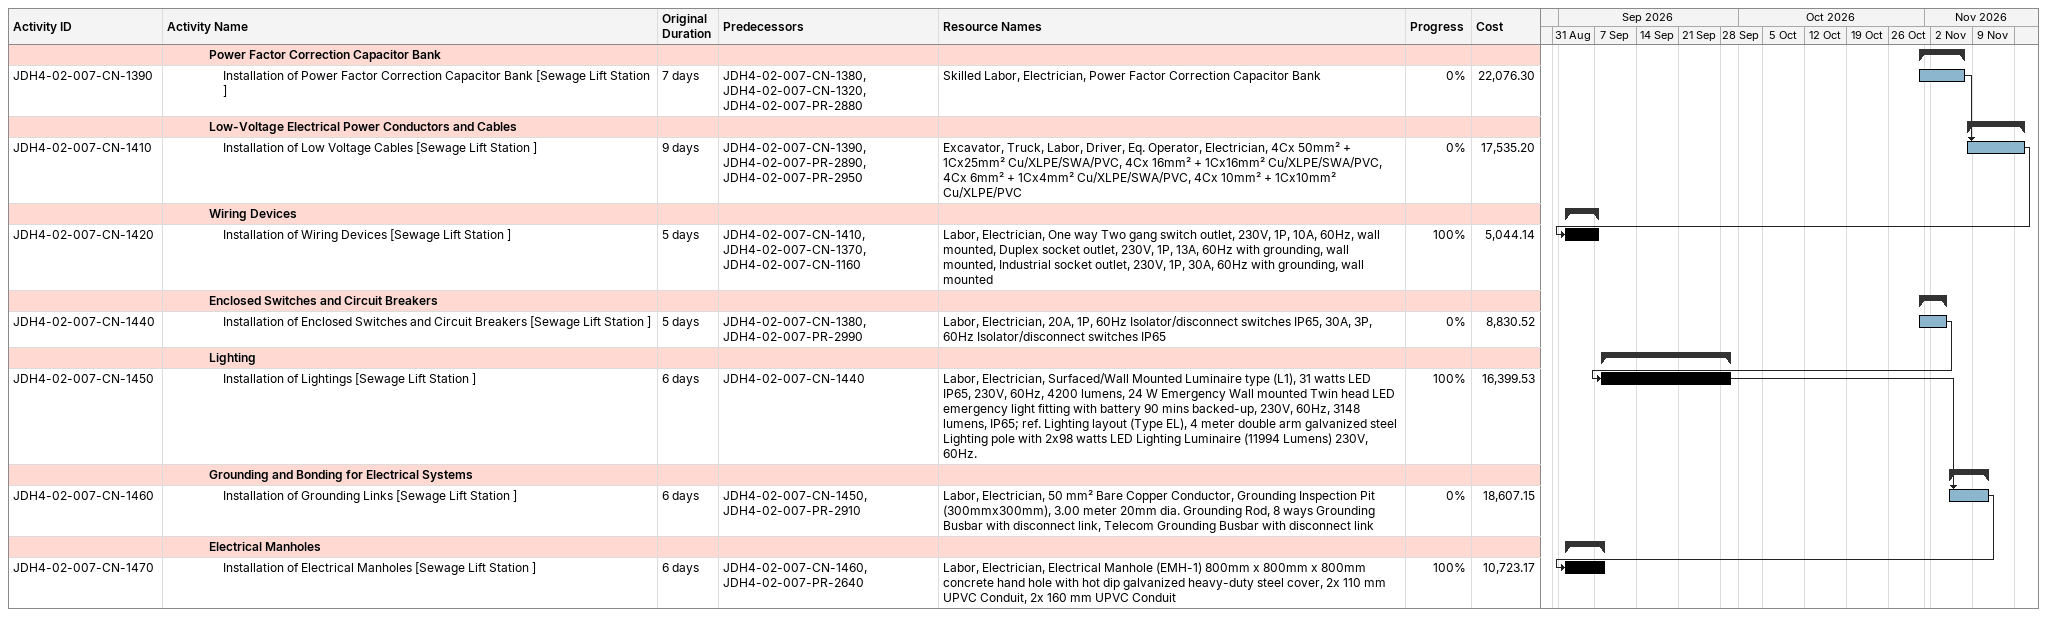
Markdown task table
| ID | Level | Task | Original duration | Start | Finish | Predecessors | Resources | % complete | Cost |
|---|---|---|---|---|---|---|---|---|---|
|  | 4 | **Power Factor Correction Capacitor Bank** |  | 2026-10-31 | 2026-11-07 |  |  |  |  |
| JDH4-02-007-CN-1390 | 5 | Installation of Power Factor Correction Capacitor Bank [Sewage Lift Station ] | 7d | 2026-10-31 | 2026-11-07 | JDH4-02-007-CN-1380, JDH4-02-007-CN-1320, JDH4-02-007-PR-2880 | Skilled Labor, Electrician, Power Factor Correction Capacitor Bank | 0 | 22076.30 |
|  | 4 | **Low-Voltage Electrical Power Conductors and Cables** |  | 2026-11-08 | 2026-11-17 |  |  |  |  |
| JDH4-02-007-CN-1410 | 5 | Installation of Low Voltage Cables [Sewage Lift Station ] | 9d | 2026-11-08 | 2026-11-17 | JDH4-02-007-CN-1390, JDH4-02-007-PR-2890, JDH4-02-007-PR-2950 | Excavator, Truck, Labor, Driver, Eq. Operator, Electrician, 4Cx 50mm² + 1Cx25mm² Cu/XLPE/SWA/PVC, 4Cx 16mm² + 1Cx16mm² Cu/XLPE/SWA/PVC, 4Cx 6mm² + 1Cx4mm² Cu/XLPE/SWA/PVC, 4Cx 10mm² + 1Cx10mm² Cu/XLPE/PVC | 0 | 17535.20 |
|  | 4 | **Wiring Devices** |  | 2026-09-02 | 2026-09-07 |  |  |  |  |
| JDH4-02-007-CN-1420 | 5 | Installation of Wiring Devices [Sewage Lift Station ] | 5d | 2026-09-02 | 2026-09-07 | JDH4-02-007-CN-1410, JDH4-02-007-CN-1370, JDH4-02-007-CN-1160 | Labor, Electrician, One way Two gang switch outlet, 230V, 1P, 10A, 60Hz, wall mounted, Duplex socket outlet, 230V, 1P, 13A, 60Hz with grounding, wall mounted, Industrial socket outlet, 230V, 1P, 30A, 60Hz with grounding, wall mounted | 100 | 5044.14 |
|  | 4 | **Enclosed Switches and Circuit Breakers** |  | 2026-10-31 | 2026-11-04 |  |  |  |  |
| JDH4-02-007-CN-1440 | 5 | Installation of Enclosed Switches and Circuit Breakers [Sewage Lift Station ] | 5d | 2026-10-31 | 2026-11-04 | JDH4-02-007-CN-1380, JDH4-02-007-PR-2990 | Labor, Electrician, 20A, 1P, 60Hz Isolator/disconnect switches IP65, 30A, 3P, 60Hz Isolator/disconnect switches IP65 | 0 | 8830.52 |
|  | 4 | **Lighting** |  | 2026-09-08 | 2026-09-29 |  |  |  |  |
| JDH4-02-007-CN-1450 | 5 | Installation of Lightings [Sewage Lift Station ] | 6d | 2026-09-08 | 2026-09-29 | JDH4-02-007-CN-1440 | Labor, Electrician, Surfaced/Wall Mounted Luminaire type (L1), 31 watts LED IP65, 230V, 60Hz, 4200 lumens, 24 W Emergency Wall mounted Twin head LED emergency light fitting with battery 90 mins backed-up, 230V, 60Hz, 3148 lumens, IP65; ref. Lighting layout (Type EL), 4 meter double arm galvanized steel Lighting pole with 2x98 watts LED Lighting Luminaire (11994 Lumens) 230V, 60Hz. | 100 | 16399.53 |
|  | 4 | **Grounding and Bonding for Electrical Systems** |  | 2026-11-05 | 2026-11-11 |  |  |  |  |
| JDH4-02-007-CN-1460 | 5 | Installation of Grounding Links [Sewage Lift Station ] | 6d | 2026-11-05 | 2026-11-11 | JDH4-02-007-CN-1450, JDH4-02-007-PR-2910 | Labor, Electrician, 50 mm² Bare Copper Conductor, Grounding Inspection Pit (300mmx300mm), 3.00 meter 20mm dia. Grounding Rod, 8 ways Grounding Busbar with disconnect link, Telecom Grounding Busbar with disconnect link | 0 | 18607.15 |
|  | 4 | **Electrical Manholes** |  | 2026-09-02 | 2026-09-08 |  |  |  |  |
| JDH4-02-007-CN-1470 | 5 | Installation of Electrical Manholes [Sewage Lift Station ] | 6d | 2026-09-02 | 2026-09-08 | JDH4-02-007-CN-1460, JDH4-02-007-PR-2640 | Labor, Electrician, Electrical Manhole (EMH-1) 800mm x 800mm x 800mm concrete hand hole with hot dip galvanized heavy-duty steel cover, 2x 110 mm UPVC Conduit, 2x 160 mm UPVC Conduit | 100 | 10723.17 |
